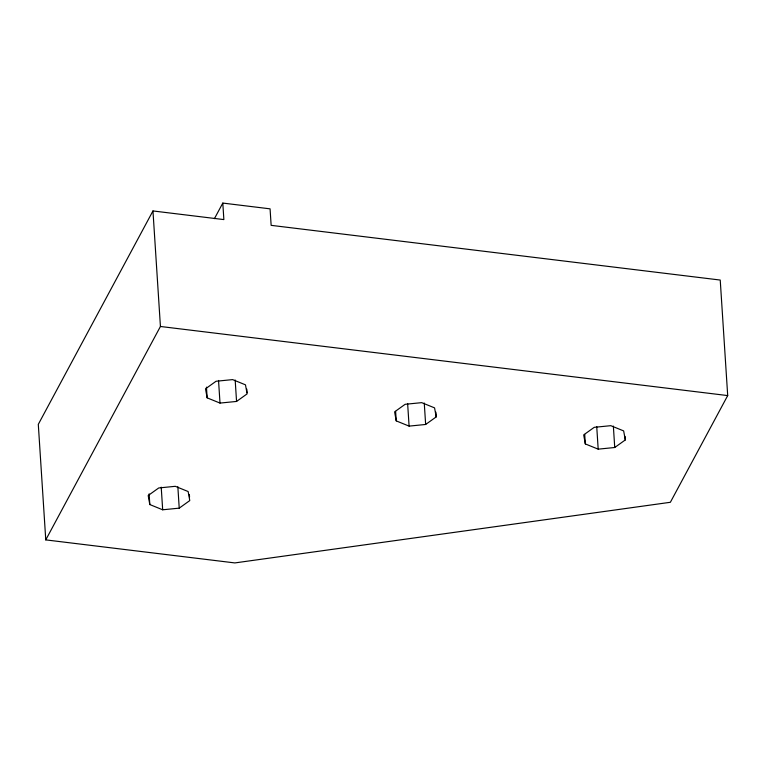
<?xml version="1.0" encoding="UTF-8"?>
<svg xmlns="http://www.w3.org/2000/svg" width="766" height="766" viewBox="0 0 766 766"><rect width="100%" height="100%" fill="white"/><g stroke="black" fill="none" stroke-linecap="round" stroke-linejoin="round"><path stroke-width="1.15" d="M222.801 203.076L223.864 219.583L152.961 210.947L38.3 424.354L45.768 539.886L234.865 562.924L670.374 502.285L727.7 395.582L720.232 280.05L271.145 225.348L270.072 208.84L222.801 203.076L214.413 218.683M45.768 539.886L160.429 326.479L152.961 210.947M236.56 401.441L247.112 393.877L245.474 384.838L232.615 379.61L216.06 381.257L205.508 388.812L207.146 397.851L220.005 403.079L236.56 401.441L235.172 380.003M179.225 508.145L189.776 500.581L188.149 491.542L175.29 486.314L158.734 487.961L148.183 495.516L149.81 504.555L162.679 509.792L179.225 508.145L177.846 486.707M436.199 416.915L434.571 407.876L421.702 402.648L405.157 404.295L394.605 411.849L396.233 420.888L409.092 426.116L425.647 424.469L436.199 416.915L435.892 412.156M625.286 439.952L623.658 430.913L610.799 425.676L594.244 427.323L583.692 434.887L585.32 443.926L598.189 449.154L614.734 447.507L625.286 439.952L625.056 436.381M160.429 326.479L727.7 395.582M613.355 426.068L614.734 447.507M596.724 426.528L598.189 449.154M584.707 434.399L585.32 443.926M424.259 403.031L425.647 424.469M407.627 403.49L409.092 426.116M395.62 411.361L396.233 420.888M246.805 389.118L247.035 392.69M218.54 380.453L220.005 403.079M206.447 387.136L207.146 397.851M189.394 494.625L189.547 497.01M161.214 487.157L162.679 509.792M149.121 493.84L149.81 504.555"/></g></svg>
